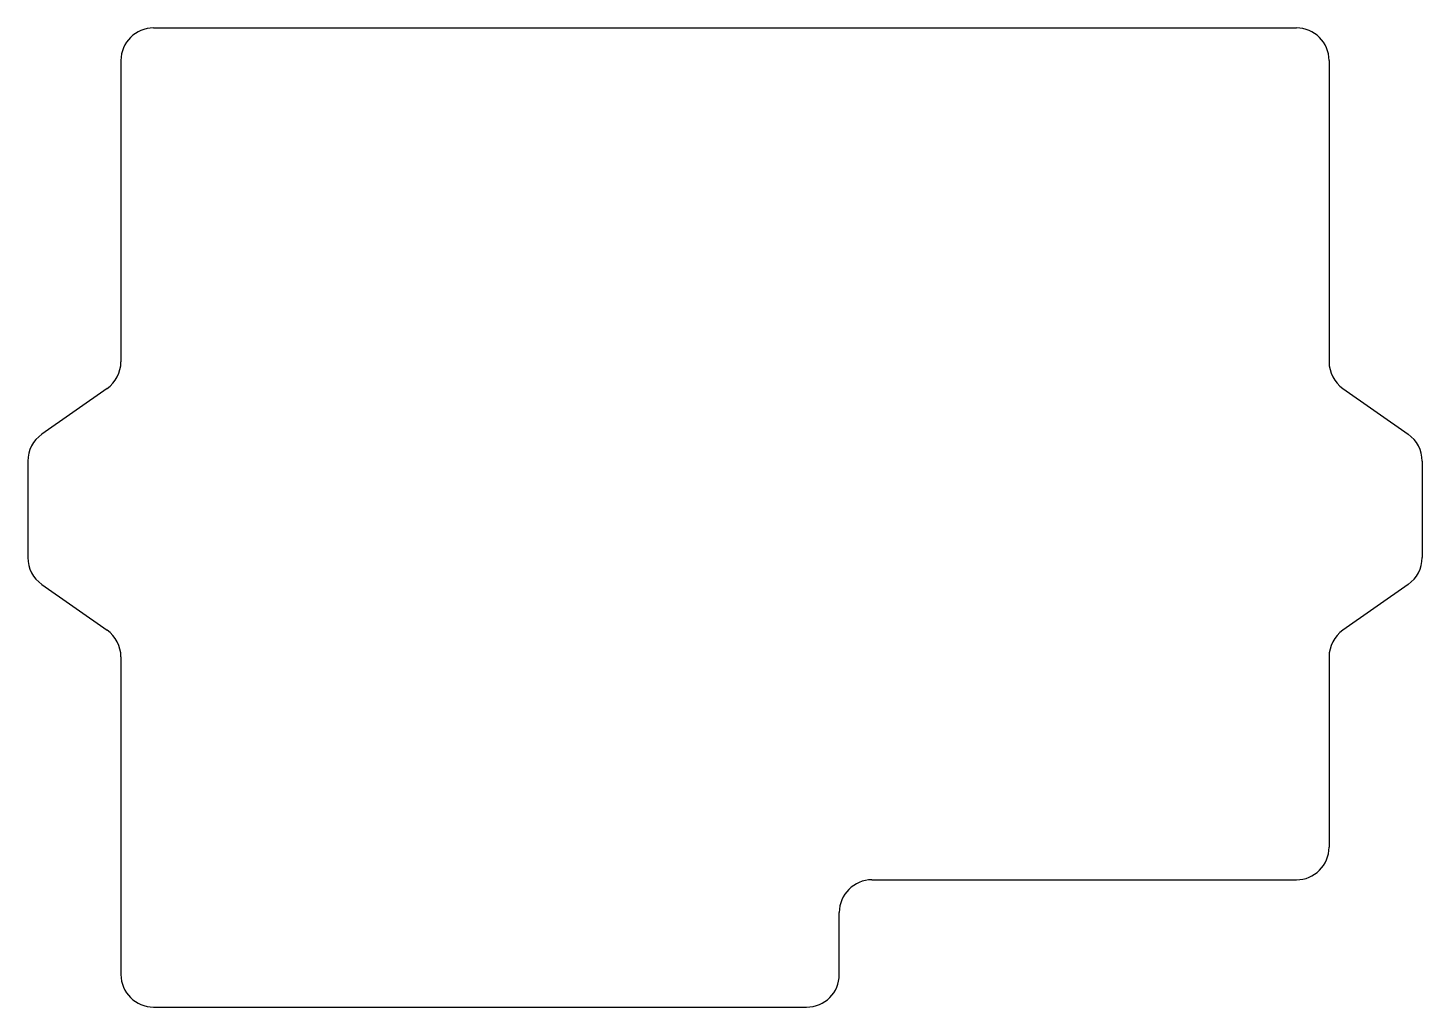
# Model space of a CAD drawing. Extents: x -42.7 to 42.7, y -56 to 4.
import ezdxf

# ---------------------------------------------------------------- set-up
doc = ezdxf.new("R2010")
doc.units = 0
doc.header["$MEASUREMENT"] = 0
doc.layers.add('VISIBLE', color=7, linetype='CONTINUOUS')

msp = doc.modelspace()

# ---------------------------------------------------------------- linework, layer by layer
at = {"layer": 'VISIBLE'}
for p, q in [((-35, 4), (35, 4)), ((-37, 2), (-37, -16.46)), ((37, 2), (37, -16.46)), ((-37.851, -18.097), (-41.849, -20.903)), ((37.851, -18.097), (41.849, -20.903)), ((-42.7, -22.54), (-42.7, -28.46)), ((42.7, -22.54), (42.7, -28.46)), ((-41.849, -30.097), (-37.851, -32.903)), ((41.849, -30.097), (37.851, -32.903)), ((-37, -34.54), (-37, -54)), ((37, -34.54), (37, -46.2)), ((9, -48.2), (35, -48.2)), ((7, -54), (7, -50.2)), ((-35, -56), (5, -56))]:
    msp.add_line(p, q, dxfattribs=at)
for centre, start, end in [((-35, 2), 90, 180), ((35, 2), 0, 90), ((-39, -16.46), 305.05943, 0), ((39, -16.46), 180, 234.94057), ((-40.7, -22.54), 125.05943, 180), ((40.7, -22.54), 0, 54.94057), ((-40.7, -28.46), 180, 234.94057), ((40.7, -28.46), 305.05943, 0), ((-39, -34.54), 0, 54.94057), ((39, -34.54), 125.05943, 180), ((35, -46.2), 270, 0), ((9, -50.2), 90, 180), ((-35, -54), 180, 270), ((5, -54), 270, 0)]:
    msp.add_arc(centre, 2, start, end, dxfattribs=at)

doc.saveas('drawing.dxf')
